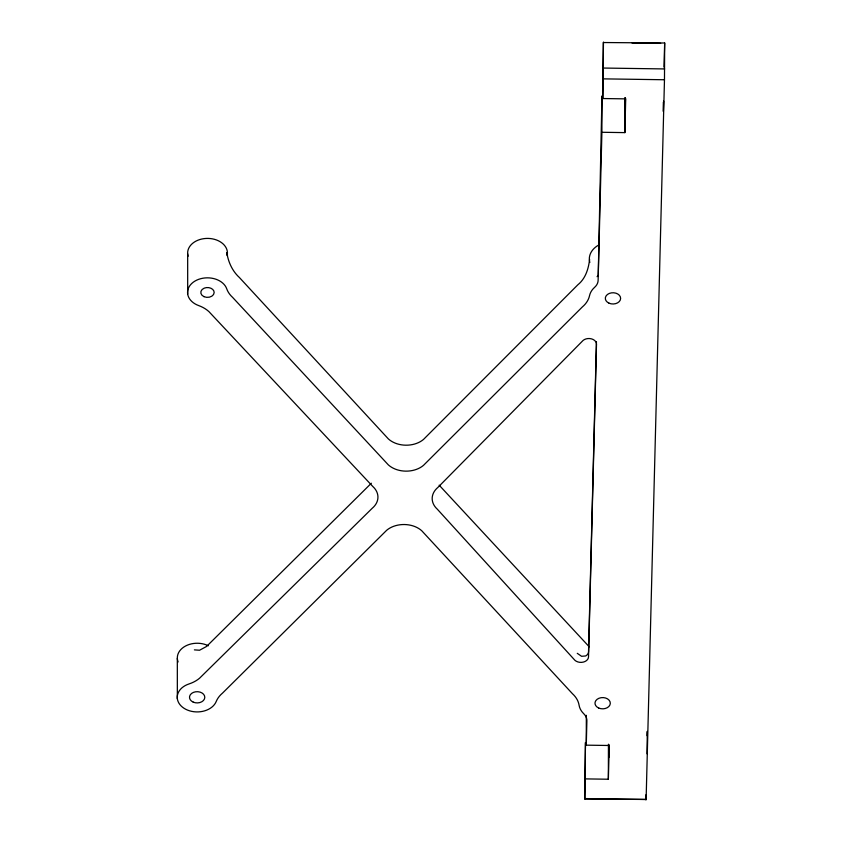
<?xml version="1.0" encoding="UTF-8"?>
<svg xmlns="http://www.w3.org/2000/svg" width="842" height="842" viewBox="0 0 842 842"><rect width="100%" height="100%" fill="white"/><g stroke="black" fill="none" stroke-linecap="round" stroke-linejoin="round"><path stroke-width="1.26" d="M584.78 799.005L585.474 742.57L584.78 799.005L646.119 799.468L664.475 79.748L664.675 42.995L603.325 42.532L602.767 98.535L625.711 98.872L624.859 132.615L601.904 132.278L601.967 95.946L598.241 275.376L597.083 276.671M585.411 778.892L608.366 779.229L609.229 745.496L586.274 745.159L586.327 715.321M602.767 98.535L603.461 42.1M608.366 779.229L608.429 744.202M624.859 132.615L624.911 97.577M645.982 799.9L645.993 794.711M663.359 102.114L663.38 111.512L663.685 101.082M608.661 744.738L608.64 757.579L608.976 744.823M625.153 98.114L625.132 110.955L625.469 98.198M647.066 753.832L647.277 731.372L647.098 735.676M596.441 341.694L588.537 651.697A7.652 5.62 0.1 0 1 585.716 655.95L581.601 656.307L577.254 653.318M586.274 745.159L586.895 720.773A15.303 11.251 0.1 0 0 583.769 713.753A23.723 17.429 0.1 0 1 579.096 705.259A30.607 22.492 0.1 0 0 572.455 693.724L421.758 530.765A22.955 16.872 0.1 0 0 386.688 530.26L222.53 693.113A30.607 22.492 0.1 0 0 216.205 701.502A19.892 14.619 0.1 0 1 184.019 708.28A19.892 14.619 0.1 0 1 189.018 683.946A30.607 22.492 0.1 0 0 199.522 678.263L372.238 508.252A22.955 16.872 0.1 0 0 372.796 486.476L208.869 311.561A30.607 22.492 0.1 0 0 198.67 305.572A19.892 14.619 0.1 0 1 194.912 281.102A19.892 14.619 0.1 0 1 226.73 288.817A30.607 22.492 0.1 0 0 232.613 297.384L388.362 464.9A22.955 16.872 0.1 0 0 423.431 465.416L582.317 306.972A30.607 22.492 0.1 0 0 589.537 295.637A23.723 17.429 0.1 0 1 594.652 287.29A15.303 11.251 0.1 0 0 598.125 280.354L601.904 132.278M663.938 67.065L664.675 42.995M589.6 259.315C588.558 268.745 585.527 278.67 577.833 284.807L423.473 439.471A22.955 16.872 0.1 0 1 388.404 438.956L239.391 277.513C232.297 271.061 228.224 261.925 226.803 252.537L227.424 255.789L227.382 254.073A19.892 14.619 0.1 0 0 206.037 238.444A19.892 14.619 0.1 0 0 188.134 256.231M371.354 483.224L206.595 646.435L199.565 650.234L194.407 649.877M631.974 42.953L660.633 43.374M603.419 68.044L664.622 68.939M603.261 78.864L664.475 79.748M584.916 798.574L646.119 799.468M439.166 485.171L589.242 646.803M187.671 253.8L187.692 294.079M177.325 658.339L177.346 698.755M589.821 262.472A23.723 17.429 0.1 0 1 598.599 245.085M178.125 661.959A19.892 14.619 0.1 0 1 185.482 646.046A19.892 14.619 0.1 0 1 208.363 645.761M596.494 344.252L588.526 656.886A7.652 5.62 0.1 0 1 583.369 662.086A7.652 5.62 0.1 0 1 574.939 660.317L437.324 509.2A22.955 16.872 0.1 0 1 437.882 487.423L583.096 340.431A7.652 5.62 0.1 0 1 591.61 338.894A7.652 5.62 0.1 0 1 596.494 344.252M609.029 303.183A7.652 5.62 0.1 0 0 620.628 298.478A7.652 5.62 0.1 0 0 609.271 293.448A7.652 5.62 0.1 0 0 609.029 303.183M193.197 702.112A7.652 5.62 0.1 0 0 204.795 697.408A7.652 5.62 0.1 0 0 193.45 692.377A7.652 5.62 0.1 0 0 193.197 702.112M204.017 296.668A6.694 4.926 0.1 0 0 214.163 292.563A6.694 4.926 0.1 0 0 204.227 288.153A6.694 4.926 0.1 0 0 204.017 296.668M598.704 708.027A7.652 5.62 0.1 0 0 610.303 703.323A7.652 5.62 0.1 0 0 598.946 698.281A7.652 5.62 0.1 0 0 598.704 708.027"/></g></svg>
